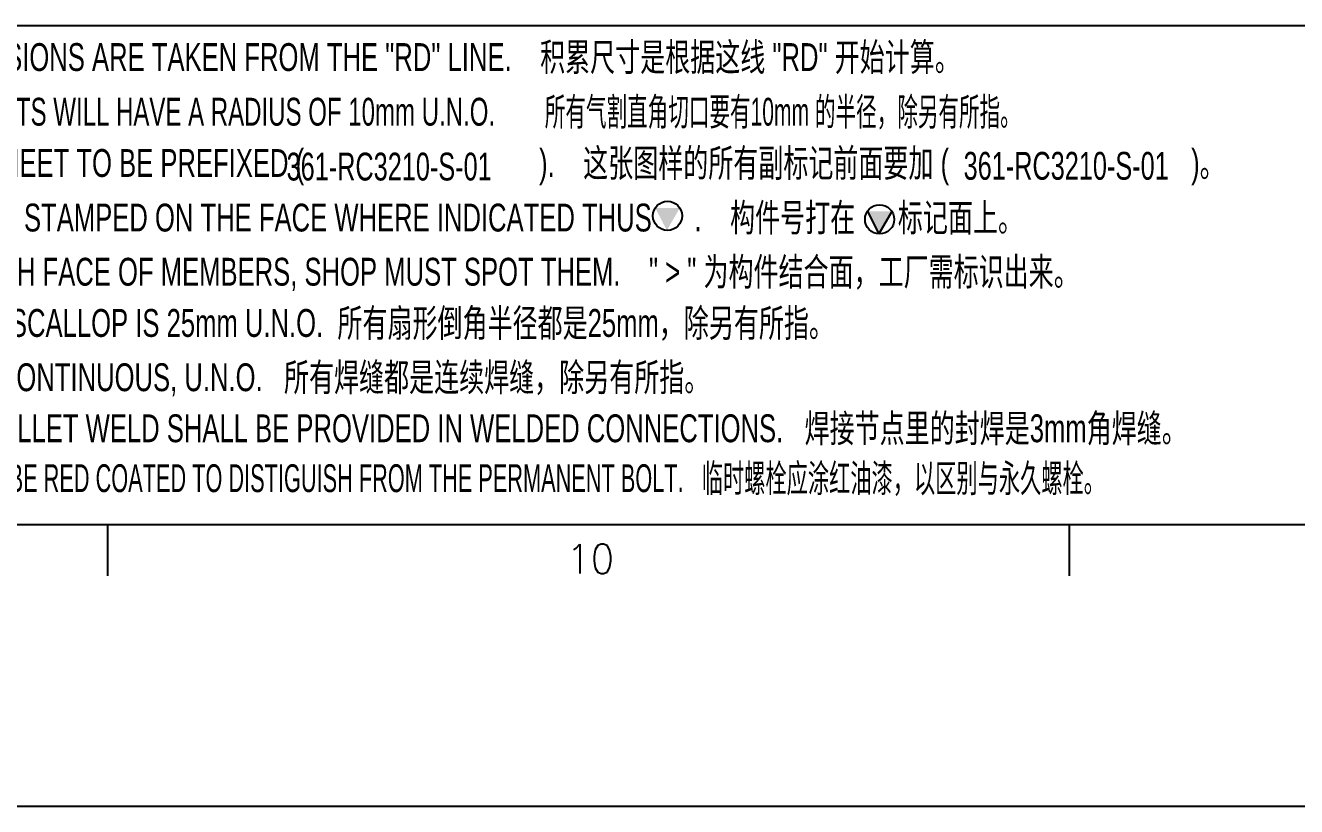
# Model space of a CAD drawing. Header units: millimetres. Extents: x -256 to 585, y -266 to 464.
# Drawn here: x 362.2 to 449.4, y -266.2 to -212.6 of the extents above; entities that cross this region are included whole.
import ezdxf

# ---------------------------------------------------------------- set-up
doc = ezdxf.new("R2010")
doc.units = ezdxf.units.MM
doc.styles.add('Arial', font='ARIAL.TTF', dxfattribs={"height": 0.2})

# ---------------------------------------------------------------- blocks, each defined once
blk = doc.blocks.new('Unknown-252070812-55923')
at = {"color": 7, "linetype": 'Continuous'}
for p, q in [((-226.109, -246.897), (564.828, -246.897)), ((367.841, -250.422), (367.841, -246.897)), ((433.828, -250.422), (433.828, -246.897)), ((399.823, -248.62), (399.986, -248.525)), ((399.986, -248.525), (400.23, -248.237)), ((400.23, -248.237), (400.23, -250.247)), ((401.45, -248.333), (401.288, -248.62)), ((401.694, -248.237), (401.45, -248.333)), ((401.857, -248.237), (401.694, -248.237)), ((402.101, -248.333), (401.857, -248.237)), ((402.264, -248.62), (402.101, -248.333)), ((401.288, -248.62), (401.206, -249.099)), ((401.206, -249.099), (401.206, -249.386)), ((401.206, -249.386), (401.288, -249.865)), ((402.345, -249.099), (402.264, -248.62)), ((402.264, -249.865), (402.345, -249.386)), ((402.345, -249.386), (402.345, -249.099)), ((401.288, -249.865), (401.45, -250.152)), ((401.45, -250.152), (401.694, -250.247)), ((401.694, -250.247), (401.857, -250.247)), ((401.857, -250.247), (402.101, -250.152)), ((402.101, -250.152), (402.264, -249.865)), ((584.854, -266.247), (-256.146, -266.247))]:
    blk.add_line(p, q, dxfattribs=at)
blk = doc.blocks.new('Unknown-252070812-55929')
at = {"linetype": 'Continuous'}
for points in [[(406.2, -226.713), (407.086, -225.172), (405.404, -225.172)], [(420.75, -226.954), (421.636, -225.413), (419.955, -225.413)]]:
    blk.add_hatch(color=7, dxfattribs=at).paths.add_polyline_path(points)
at = {"color": 7, "linetype": 'Continuous'}
for p, q in [((337.66, -212.647), (337.66, -246.897)), ((337.66, -212.647), (451.671, -212.647)), ((451.671, -212.647), (451.671, -246.897)), ((337.66, -246.897), (451.671, -246.897))]:
    blk.add_line(p, q, dxfattribs=at)
at = {"color": 3, "linetype": 'Continuous'}
for p, q in [((419.957, -225.413), (420.746, -226.944)), ((421.635, -225.415), (420.751, -226.952))]:
    blk.add_line(p, q, dxfattribs=at)
at = {"color": 7, "linetype": 'Continuous'}
for centre in [(406.245, -225.713), (420.795, -225.954)]:
    blk.add_circle(centre, 1, dxfattribs=at)
at = {"color": 7, "linetype": 'Continuous', "style": 'Arial'}
for s, height, width, p in [('1. ACCUMULATIVE DIMENSIONS ARE TAKEN FROM THE "RD" LINE.    积累尺寸是根据这线 "RD" 开始计算。', 1.91016, 0.65892, (338.91, -215.774)), ('2. ALL GAS RE-ENTRANT CUTS WILL HAVE A RADIUS OF 10mm U.N.O.', 1.91016, 0.617738, (338.91, -219.524)), ('所有气割直角切口要有10mm 的半径，除另有所指。', 1.91016, 0.541875, (397.822, -219.524)), ('3. ALL SUBMARKS THIS SHEET TO BE PREFIXED (                                 ).    这张图样的所有副标记前面要加 (                                  )。', 1.910156, 0.65892, (338.91, -223.041)), ('4. ASSEMBLY MARK TO BE STAMPED ON THE FACE WHERE INDICATED THUS      .    构件号打在      标记面上。', 1.91016, 0.65892, (338.833, -226.787)), ('5. ">" DENOTES THE TOUCH FACE OF MEMBERS, SHOP MUST SPOT THEM.    " > " 为构件结合面，工厂需标识出来。', 1.91016, 0.65892, (338.91, -230.504)), ('6. ALL THE DIAMETER OF SCALLOP IS 25mm U.N.O.  所有扇形倒角半径都是25mm，除另有所指。', 1.91016, 0.65892, (339.044, -234.018)), ('7. ALL WELDS SHALL BE CONTINUOUS, U.N.O.   所有焊缝都是连续焊缝，除另有所指。', 1.91016, 0.65892, (339.089, -237.743)), ('8. SEAL WELDS OF 3MM FILLET WELD SHALL BE PROVIDED IN WELDED CONNECTIONS.   焊接节点里的封焊是3mm角焊缝。', 1.91016, 0.65892, (339.058, -241.245)), ('9. TEMPORARY BOLTS SHALL BE RED COATED TO DISTIGUISH FROM THE PERMANENT BOLT.   临时螺栓应涂红油漆，以区别与永久螺栓。', 1.91016, 0.55892, (339.071, -244.67))]:
    blk.add_text(s, height=height, dxfattribs=dict(at, width=width)).set_placement(p)
at = {"color": 3, "linetype": 'Continuous', "style": 'Arial', "width": 0.65}
for p in [(380.104, -223.288), (426.56, -223.236)]:
    blk.add_text('361-RC3210-S-01', height=1.91016, dxfattribs=at).set_placement(p)

msp = doc.modelspace()

# ---------------------------------------------------------------- block references
for name in ['Unknown-252070812-55923', 'Unknown-252070812-55929']:
    msp.add_blockref(name, (0, 0))

doc.saveas('drawing.dxf')
